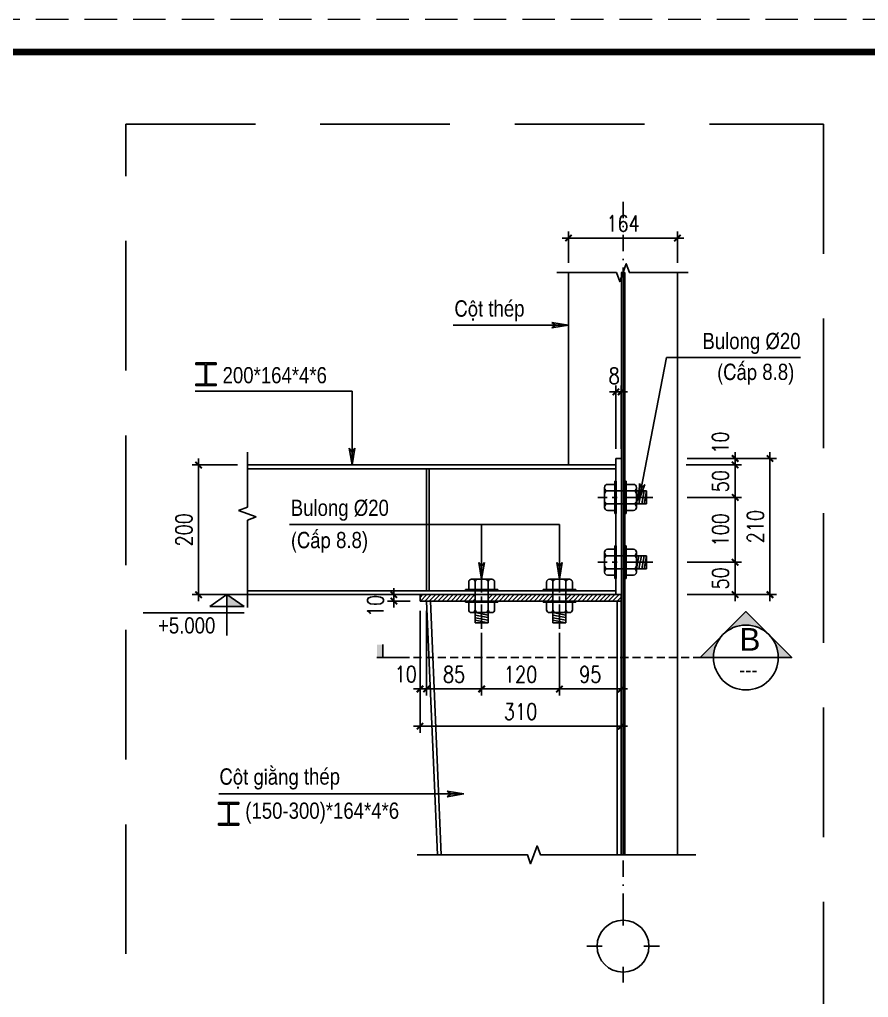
# Model space of a CAD drawing. Header units: inches. Extents: x 651127 to 1529722, y 768575 to 1021311.
# Drawn here: x 1035701 to 1048790, y 812890 to 827975 of the extents above; entities that cross this region are included whole.
import ezdxf
from ezdxf.enums import TextEntityAlignment as Align

# ---------------------------------------------------------------- set-up
doc = ezdxf.new("R2010")
doc.units = ezdxf.units.IN
doc.header["$LTSCALE"] = 1000
doc.header["$MEASUREMENT"] = 0
for name, pattern in [('CENTER2', [1.125, 0.75, -0.125, 0.125, -0.125]), ('DASHDOT', [25.4, 12.7, -6.35, 0, -6.35]), ('HIDDEN', [0.375, 0.25, -0.125]), ('HIDDEN2', [0.1875, 0.125, -0.0625])]:
    doc.linetypes.add(name, pattern=pattern)
doc.layers.get('DEFPOINTS').update_dxf_attribs({"color": 8, "lineweight": 9})
for name, color, linetype in [('DWGshare.com_1', 7, 'Continuous'), ('DWGshare.com_10', 7, 'Continuous'), ('DWGshare.com_11', 143, 'Continuous'), ('DWGshare.com_12', 51, 'Continuous'), ('DWGshare.com_2', 147, 'Continuous'), ('DWGshare.com_4', 8, 'CENTER2'), ('DWGshare.com_6', 40, 'Continuous'), ('DWGshare.com_9', 8, 'Continuous')]:
    doc.layers.add(name, color=color, linetype=linetype)
doc.layers.add('DWGshare.com_21', color=144, linetype='Continuous', lineweight=15)
doc.layers.add('DWGshare.com_22', color=7, linetype='Continuous', lineweight=18)
doc.styles.add('DWGshare.com_1', font='VHELVCN.TTF')
doc.styles.add('DWGshare.com_2', font='VHELVEB.TTF')
doc.styles.add('DWGshare.com_4', font='romans.shx', dxfattribs={"width": 0.8})
doc.styles.add('DWGshare.com_7', font='VHELVCN.TTF')
doc.dimstyles.new('DWGshare.com_4', dxfattribs={"dimscale": 100, "dimtxt": 2.5, "dimasz": 2, "dimexe": 1, "dimexo": 1.5, "dimgap": 1, "dimtad": 1, "dimdec": 0, "dimlfac": 0.5, "dimzin": 0, "dimdsep": 46, "dimtxsty": 'DWGshare.com_4', "dimblk": 'DWGshare.com_6', "dimcen": 1.5, "dimdle": 1, "dimclrd": 256, "dimclre": 256, "dimclrt": 7, "dimadec": 0, "dimazin": 0, "dimtfac": 1, "dimtdec": 0, "dimtix": 1, "dimtmove": 2, "dimatfit": 3, "dimldrblk": 'DWGshare.com_6', "dimfxl": 1, "dimtolj": 1, "dimtzin": 0, "dimarcsym": 0})
doc.dimstyles.new('DWGshare.com_6', dxfattribs={"dimscale": 100, "dimtxt": 2.5, "dimasz": 1, "dimexe": 1, "dimexo": 1.5, "dimgap": 1, "dimtad": 1, "dimdec": 0, "dimlfac": 0.1, "dimzin": 0, "dimdsep": 46, "dimtxsty": 'DWGshare.com_4', "dimblk": 'DWGshare.com_1', "dimcen": 1.5, "dimdle": 1, "dimclrd": 256, "dimclre": 256, "dimclrt": 7, "dimadec": 0, "dimazin": 0, "dimtfac": 1, "dimtdec": 0, "dimtix": 1, "dimtmove": 2, "dimatfit": 3, "dimfxl": 1, "dimtolj": 1, "dimtzin": 0, "dimarcsym": 0})

# ---------------------------------------------------------------- blocks, each defined once
blk = doc.blocks.new('DWGshare.com_1')
at = {"color": 0, "linetype": 'ByBlock', "const_width": 0.3}
blk.add_lwpolyline([(-0.5, -0.5), (0.5, 0.5)], dxfattribs=at)
blk = doc.blocks.new('*D70')
at = {"layer": 'DEFPOINTS', "color": 0, "transparency": 16777216}
for p in [(1041876.071669376, 819003.8208302828), (1041976.071669376, 819003.8208302828), (1041976.071669376, 817648.1650191743)]:
    blk.add_point(p, dxfattribs=at)
at = {"layer": 'DWGshare.com_2', "lineweight": -2, "transparency": 16777216}
for p, q in [((1041876.071669376, 818853.8208302828), (1041876.071669376, 817548.1650191743)), ((1041976.071669376, 818853.8208302828), (1041976.071669376, 817548.1650191743)), ((1041876.071669376, 817648.1650191743), (1041776.071669376, 817648.1650191743)), ((1041876.071669376, 817648.1650191743), (1041976.071669376, 817648.1650191743)), ((1041976.071669376, 817648.1650191743), (1042076.071669376, 817648.1650191743))]:
    blk.add_line(p, q, dxfattribs=at)
at = {"layer": 'DWGshare.com_2', "lineweight": -2, "transparency": 16777216, "xscale": 100, "yscale": 100, "zscale": 100}
blk.add_blockref('DWGshare.com_1', (1041876.071669376, 817648.1650191743), dxfattribs=at)
at = {"layer": 'DWGshare.com_2', "lineweight": -2, "transparency": 16777216, "xscale": 100, "yscale": 100, "zscale": 100, "rotation": 180}
blk.add_blockref('DWGshare.com_1', (1041976.071669376, 817648.1650191743), dxfattribs=at)
at = {"layer": 'DWGshare.com_2', "color": 7, "transparency": 16777216, "insert": (1041655.201333946, 817875.9598471125), "char_height": 250, "attachment_point": 5, "style": 'DWGshare.com_4'}
blk.add_mtext('\\A1;10', dxfattribs=at)
blk = doc.blocks.new('*D71')
at = {"layer": 'DEFPOINTS', "color": 0, "transparency": 16777216}
for p in [(1041976.071669376, 819003.8208302828), (1042826.071669377, 818665.6390121018), (1042826.071669377, 817648.1650191743)]:
    blk.add_point(p, dxfattribs=at)
at = {"layer": 'DWGshare.com_2', "lineweight": -2, "transparency": 16777216}
for p, q in [((1041976.071669376, 818853.8208302828), (1041976.071669376, 817548.1650191743)), ((1042826.071669377, 818515.6390121018), (1042826.071669377, 817548.1650191743)), ((1041876.071669376, 817648.1650191743), (1042926.071669377, 817648.1650191743))]:
    blk.add_line(p, q, dxfattribs=at)
at = {"layer": 'DWGshare.com_2', "lineweight": -2, "transparency": 16777216, "xscale": 100, "yscale": 100, "zscale": 100, "rotation": 180}
blk.add_blockref('DWGshare.com_1', (1041976.071669376, 817648.1650191743), dxfattribs=at)
at = {"layer": 'DWGshare.com_2', "lineweight": -2, "transparency": 16777216, "xscale": 100, "yscale": 100, "zscale": 100}
blk.add_blockref('DWGshare.com_1', (1042826.071669377, 817648.1650191743), dxfattribs=at)
at = {"layer": 'DWGshare.com_2', "color": 7, "transparency": 16777216, "insert": (1042401.071669377, 817873.1650191743), "char_height": 250, "attachment_point": 5, "style": 'DWGshare.com_4'}
blk.add_mtext('\\A1;85', dxfattribs=at)
blk = doc.blocks.new('*D49')
at = {"layer": 'DEFPOINTS', "color": 0, "transparency": 16777216}
for p in [(1042826.071669377, 818665.6390121018), (1044026.071669377, 818665.6390121018), (1044026.071669377, 817648.1650191743)]:
    blk.add_point(p, dxfattribs=at)
at = {"layer": 'DWGshare.com_2', "lineweight": -2, "transparency": 16777216}
for p, q in [((1042826.071669377, 818515.6390121018), (1042826.071669377, 817548.1650191743)), ((1044026.071669377, 818515.6390121018), (1044026.071669377, 817548.1650191743)), ((1042726.071669377, 817648.1650191743), (1044126.071669377, 817648.1650191743))]:
    blk.add_line(p, q, dxfattribs=at)
at = {"layer": 'DWGshare.com_2', "lineweight": -2, "transparency": 16777216, "xscale": 100, "yscale": 100, "zscale": 100, "rotation": 180}
blk.add_blockref('DWGshare.com_1', (1042826.071669377, 817648.1650191743), dxfattribs=at)
at = {"layer": 'DWGshare.com_2', "lineweight": -2, "transparency": 16777216, "xscale": 100, "yscale": 100, "zscale": 100}
blk.add_blockref('DWGshare.com_1', (1044026.071669377, 817648.1650191743), dxfattribs=at)
at = {"layer": 'DWGshare.com_2', "color": 7, "transparency": 16777216, "insert": (1043426.071669377, 817873.1650191743), "char_height": 250, "attachment_point": 5, "style": 'DWGshare.com_4'}
blk.add_mtext('\\A1;120', dxfattribs=at)
blk = doc.blocks.new('*D72')
at = {"layer": 'DEFPOINTS', "color": 0, "transparency": 16777216}
for p in [(1044976.071669376, 819003.8208302828), (1044026.071669377, 818665.6390121018), (1044976.071669376, 817648.1650191743)]:
    blk.add_point(p, dxfattribs=at)
at = {"layer": 'DWGshare.com_2', "lineweight": -2, "transparency": 16777216}
for p, q in [((1044976.071669376, 818853.8208302828), (1044976.071669376, 817548.1650191743)), ((1044026.071669377, 818515.6390121018), (1044026.071669377, 817548.1650191743)), ((1043926.071669377, 817648.1650191743), (1045076.071669376, 817648.1650191743))]:
    blk.add_line(p, q, dxfattribs=at)
at = {"layer": 'DWGshare.com_2', "lineweight": -2, "transparency": 16777216, "xscale": 100, "yscale": 100, "zscale": 100, "rotation": 180}
blk.add_blockref('DWGshare.com_1', (1044026.071669377, 817648.1650191743), dxfattribs=at)
at = {"layer": 'DWGshare.com_2', "lineweight": -2, "transparency": 16777216, "xscale": 100, "yscale": 100, "zscale": 100}
blk.add_blockref('DWGshare.com_1', (1044976.071669376, 817648.1650191743), dxfattribs=at)
at = {"layer": 'DWGshare.com_2', "color": 7, "transparency": 16777216, "insert": (1044501.071669377, 817873.1650191743), "char_height": 250, "attachment_point": 5, "style": 'DWGshare.com_4'}
blk.add_mtext('\\A1;95', dxfattribs=at)
blk = doc.blocks.new('*D50')
at = {"layer": 'DEFPOINTS', "color": 0, "transparency": 16777216}
for p in [(1041876.071669376, 819003.8208302828), (1044976.071669376, 819001.8323258247), (1044976.071669376, 817073.9110928238)]:
    blk.add_point(p, dxfattribs=at)
at = {"layer": 'DWGshare.com_2', "lineweight": -2, "transparency": 16777216}
for p, q in [((1041876.071669376, 818853.8208302828), (1041876.071669376, 816973.9110928238)), ((1044976.071669376, 818851.8323258247), (1044976.071669376, 816973.9110928238)), ((1041776.071669376, 817073.9110928238), (1045076.071669376, 817073.9110928238))]:
    blk.add_line(p, q, dxfattribs=at)
at = {"layer": 'DWGshare.com_2', "lineweight": -2, "transparency": 16777216, "xscale": 100, "yscale": 100, "zscale": 100, "rotation": 180}
blk.add_blockref('DWGshare.com_1', (1041876.071669376, 817073.9110928238), dxfattribs=at)
at = {"layer": 'DWGshare.com_2', "lineweight": -2, "transparency": 16777216, "xscale": 100, "yscale": 100, "zscale": 100}
blk.add_blockref('DWGshare.com_1', (1044976.071669376, 817073.9110928238), dxfattribs=at)
at = {"layer": 'DWGshare.com_2', "color": 7, "transparency": 16777216, "insert": (1043426.071669376, 817298.9110928238), "char_height": 250, "attachment_point": 5, "style": 'DWGshare.com_4'}
blk.add_mtext('\\A1;310', dxfattribs=at)
blk = doc.blocks.new('*D51')
at = {"layer": 'DEFPOINTS', "color": 0, "transparency": 16777216}
for p in [(1045831.814768576, 821103.8208302828), (1045846.071669376, 821203.8208302828), (1046734.960002816, 821103.8208302828)]:
    blk.add_point(p, dxfattribs=at)
at = {"layer": 'DWGshare.com_2', "lineweight": -2, "transparency": 16777216}
for p, q in [((1046734.960002816, 821203.8208302828), (1046734.960002816, 821303.8208302828)), ((1045981.814768576, 821103.8208302828), (1046834.960002816, 821103.8208302828)), ((1045996.071669376, 821203.8208302828), (1046834.960002816, 821203.8208302828)), ((1046734.960002816, 821203.8208302828), (1046734.960002816, 821103.8208302828)), ((1046734.960002816, 821103.8208302828), (1046734.960002816, 821003.8208302828))]:
    blk.add_line(p, q, dxfattribs=at)
at = {"layer": 'DWGshare.com_2', "lineweight": -2, "transparency": 16777216, "xscale": 100, "yscale": 100, "zscale": 100}
for p, rotation in [((1046734.960002816, 821203.8208302828), 270), ((1046734.960002816, 821103.8208302828), 90)]:
    blk.add_blockref('DWGshare.com_1', p, dxfattribs=dict(at, rotation=rotation))
at = {"layer": 'DWGshare.com_2', "color": 7, "transparency": 16777216, "insert": (1046507.293336149, 821448.4707406692), "char_height": 250, "attachment_point": 5, "rotation": 90, "style": 'DWGshare.com_4'}
blk.add_mtext('\\A1;10', dxfattribs=at)
blk = doc.blocks.new('*D52')
at = {"layer": 'DEFPOINTS', "color": 0, "transparency": 16777216}
for p in [(1045831.814768576, 821103.8208302828), (1045846.071669376, 820603.8208302826), (1046734.960002816, 820603.8208302826)]:
    blk.add_point(p, dxfattribs=at)
at = {"layer": 'DWGshare.com_2', "lineweight": -2, "transparency": 16777216}
for p, q in [((1045981.814768576, 821103.8208302828), (1046834.960002816, 821103.8208302828)), ((1046734.960002816, 821103.8208302828), (1046734.960002816, 821203.8208302828)), ((1046734.960002816, 821103.8208302828), (1046734.960002816, 820603.8208302826)), ((1045996.071669376, 820603.8208302826), (1046834.960002816, 820603.8208302826)), ((1046734.960002816, 820603.8208302826), (1046734.960002816, 820503.8208302826))]:
    blk.add_line(p, q, dxfattribs=at)
at = {"layer": 'DWGshare.com_2', "lineweight": -2, "transparency": 16777216, "xscale": 100, "yscale": 100, "zscale": 100}
for p, rotation in [((1046734.960002816, 821103.8208302828), 270), ((1046734.960002816, 820603.8208302826), 90)]:
    blk.add_blockref('DWGshare.com_1', p, dxfattribs=dict(at, rotation=rotation))
at = {"layer": 'DWGshare.com_2', "color": 7, "transparency": 16777216, "insert": (1046509.960002816, 820853.8208302829), "char_height": 250, "attachment_point": 5, "rotation": 90, "style": 'DWGshare.com_4'}
blk.add_mtext('\\A1;50', dxfattribs=at)
blk = doc.blocks.new('*D53')
at = {"layer": 'DEFPOINTS', "color": 0, "transparency": 16777216}
for p in [(1045846.071669376, 820603.8208302826), (1045846.071669376, 819603.8208302828), (1046734.960002816, 819603.8208302828)]:
    blk.add_point(p, dxfattribs=at)
at = {"layer": 'DWGshare.com_2', "lineweight": -2, "transparency": 16777216}
for p, q in [((1046734.960002816, 820703.8208302826), (1046734.960002816, 819503.8208302828)), ((1045996.071669376, 820603.8208302826), (1046834.960002816, 820603.8208302826)), ((1045996.071669376, 819603.8208302828), (1046834.960002816, 819603.8208302828))]:
    blk.add_line(p, q, dxfattribs=at)
at = {"layer": 'DWGshare.com_2', "lineweight": -2, "transparency": 16777216, "xscale": 100, "yscale": 100, "zscale": 100}
for p, rotation in [((1046734.960002816, 820603.8208302826), 90), ((1046734.960002816, 819603.8208302828), 270)]:
    blk.add_blockref('DWGshare.com_1', p, dxfattribs=dict(at, rotation=rotation))
at = {"layer": 'DWGshare.com_2', "color": 7, "transparency": 16777216, "insert": (1046509.960002816, 820103.8208302829), "char_height": 250, "attachment_point": 5, "rotation": 90, "style": 'DWGshare.com_4'}
blk.add_mtext('\\A1;100', dxfattribs=at)
blk = doc.blocks.new('*D54')
at = {"layer": 'DEFPOINTS', "color": 0, "transparency": 16777216}
for p in [(1045846.071669376, 819603.8208302828), (1045846.071669376, 819103.8208302828), (1046734.960002816, 819103.8208302828)]:
    blk.add_point(p, dxfattribs=at)
at = {"layer": 'DWGshare.com_2', "lineweight": -2, "transparency": 16777216}
for p, q in [((1045996.071669376, 819603.8208302828), (1046834.960002816, 819603.8208302828)), ((1046734.960002816, 819603.8208302828), (1046734.960002816, 819703.8208302828)), ((1046734.960002816, 819603.8208302828), (1046734.960002816, 819103.8208302828)), ((1045996.071669376, 819103.8208302828), (1046834.960002816, 819103.8208302828)), ((1046734.960002816, 819103.8208302828), (1046734.960002816, 819003.8208302828))]:
    blk.add_line(p, q, dxfattribs=at)
at = {"layer": 'DWGshare.com_2', "lineweight": -2, "transparency": 16777216, "xscale": 100, "yscale": 100, "zscale": 100}
for p, rotation in [((1046734.960002816, 819603.8208302828), 270), ((1046734.960002816, 819103.8208302828), 90)]:
    blk.add_blockref('DWGshare.com_1', p, dxfattribs=dict(at, rotation=rotation))
at = {"layer": 'DWGshare.com_2', "color": 7, "transparency": 16777216, "insert": (1046509.960002816, 819353.8208302829), "char_height": 250, "attachment_point": 5, "rotation": 90, "style": 'DWGshare.com_4'}
blk.add_mtext('\\A1;50', dxfattribs=at)
blk = doc.blocks.new('*D55')
at = {"layer": 'DEFPOINTS', "color": 0, "transparency": 16777216}
for p in [(1045846.071669376, 821203.8208302828), (1045846.071669376, 819103.8208302828), (1047272.226119697, 819103.8208302828)]:
    blk.add_point(p, dxfattribs=at)
at = {"layer": 'DWGshare.com_2', "lineweight": -2, "transparency": 16777216}
for p, q in [((1047272.226119697, 821303.8208302828), (1047272.226119697, 819003.8208302828)), ((1045996.071669376, 821203.8208302828), (1047372.226119697, 821203.8208302828)), ((1045996.071669376, 819103.8208302828), (1047372.226119697, 819103.8208302828))]:
    blk.add_line(p, q, dxfattribs=at)
at = {"layer": 'DWGshare.com_2', "lineweight": -2, "transparency": 16777216, "xscale": 100, "yscale": 100, "zscale": 100}
for p, rotation in [((1047272.226119697, 821203.8208302828), 90), ((1047272.226119697, 819103.8208302828), 270)]:
    blk.add_blockref('DWGshare.com_1', p, dxfattribs=dict(at, rotation=rotation))
at = {"layer": 'DWGshare.com_2', "color": 7, "transparency": 16777216, "insert": (1047047.226119697, 820153.8208302829), "char_height": 250, "attachment_point": 5, "rotation": 90, "style": 'DWGshare.com_4'}
blk.add_mtext('\\A1;210', dxfattribs=at)
blk = doc.blocks.new('*D73')
at = {"layer": 'DEFPOINTS', "color": 0, "transparency": 16777216}
for p in [(1039213.336795932, 821103.8208302828), (1038461.233360011, 819103.8208302825), (1039213.336795933, 819103.8208302825)]:
    blk.add_point(p, dxfattribs=at)
at = {"layer": 'DWGshare.com_2', "lineweight": -2, "transparency": 16777216}
for p, q in [((1039063.336795932, 821103.8208302828), (1038361.233360011, 821103.8208302828)), ((1038461.233360011, 821203.8208302828), (1038461.233360011, 819003.8208302825)), ((1039063.336795933, 819103.8208302825), (1038361.233360011, 819103.8208302825))]:
    blk.add_line(p, q, dxfattribs=at)
at = {"layer": 'DWGshare.com_2', "lineweight": -2, "transparency": 16777216, "xscale": 100, "yscale": 100, "zscale": 100}
for p, rotation in [((1038461.233360011, 821103.8208302828), 90), ((1038461.233360011, 819103.8208302825), 270)]:
    blk.add_blockref('DWGshare.com_1', p, dxfattribs=dict(at, rotation=rotation))
at = {"layer": 'DWGshare.com_2', "color": 7, "transparency": 16777216, "insert": (1038236.233360011, 820103.8208302828), "char_height": 250, "attachment_point": 5, "rotation": 90, "style": 'DWGshare.com_4'}
blk.add_mtext('\\A1;200', dxfattribs=at)
blk = doc.blocks.new('*D83')
at = {"layer": 'DEFPOINTS', "color": 0, "transparency": 16777216}
for p in [(1044976.071669376, 822231.2630700637), (1044896.071669376, 821203.8208302828), (1044976.071669376, 821203.8208302828)]:
    blk.add_point(p, dxfattribs=at)
at = {"layer": 'DWGshare.com_2', "lineweight": -2, "transparency": 16777216}
for p, q in [((1044896.071669376, 821353.8208302828), (1044896.071669376, 822331.2630700637)), ((1044976.071669376, 821353.8208302828), (1044976.071669376, 822331.2630700637)), ((1044896.071669376, 822231.2630700637), (1044796.071669376, 822231.2630700637)), ((1044896.071669376, 822231.2630700637), (1044976.071669376, 822231.2630700637)), ((1044976.071669376, 822231.2630700637), (1045076.071669376, 822231.2630700637))]:
    blk.add_line(p, q, dxfattribs=at)
at = {"layer": 'DWGshare.com_2', "lineweight": -2, "transparency": 16777216, "xscale": 100, "yscale": 100, "zscale": 100}
blk.add_blockref('DWGshare.com_1', (1044896.071669376, 822231.2630700637), dxfattribs=at)
at = {"layer": 'DWGshare.com_2', "lineweight": -2, "transparency": 16777216, "xscale": 100, "yscale": 100, "zscale": 100, "rotation": 180}
blk.add_blockref('DWGshare.com_1', (1044976.071669376, 822231.2630700637), dxfattribs=at)
at = {"layer": 'DWGshare.com_2', "color": 7, "transparency": 16777216, "insert": (1044869.40500271, 822479.2750041434), "char_height": 250, "attachment_point": 5, "style": 'DWGshare.com_4'}
blk.add_mtext('\\A1;8', dxfattribs=at)
blk = doc.blocks.new('*D84')
at = {"layer": 'DEFPOINTS', "color": 0, "transparency": 16777216}
for p in [(1041472.43586594, 819103.8208302828), (1041876.071669376, 819103.8208302828), (1041876.071669376, 819003.8208302828)]:
    blk.add_point(p, dxfattribs=at)
at = {"layer": 'DWGshare.com_2', "lineweight": -2, "transparency": 16777216}
for p, q in [((1041472.43586594, 819103.8208302828), (1041472.43586594, 819203.8208302828)), ((1041726.071669376, 819103.8208302828), (1041372.43586594, 819103.8208302828)), ((1041726.071669376, 819003.8208302828), (1041372.43586594, 819003.8208302828)), ((1041472.43586594, 819003.8208302828), (1041472.43586594, 819103.8208302828)), ((1041472.43586594, 819003.8208302828), (1041472.43586594, 818903.8208302828))]:
    blk.add_line(p, q, dxfattribs=at)
at = {"layer": 'DWGshare.com_2', "lineweight": -2, "transparency": 16777216, "xscale": 100, "yscale": 100, "zscale": 100}
for p, rotation in [((1041472.43586594, 819103.8208302828), 270), ((1041472.43586594, 819003.8208302828), 90)]:
    blk.add_blockref('DWGshare.com_1', p, dxfattribs=dict(at, rotation=rotation))
at = {"layer": 'DWGshare.com_2', "color": 7, "transparency": 16777216, "insert": (1041188.713850941, 818928.9183749106), "char_height": 250, "attachment_point": 5, "rotation": 90, "style": 'DWGshare.com_4'}
blk.add_mtext('\\A1;10', dxfattribs=at)
blk = doc.blocks.new('*D86')
at = {"layer": 'DEFPOINTS', "color": 0, "transparency": 16777216}
for p in [(1045846.071669376, 824604.3606678934), (1044166.071669376, 824070.7157382644), (1045846.071669376, 824070.7157382644)]:
    blk.add_point(p, dxfattribs=at)
at = {"layer": 'DWGshare.com_2', "lineweight": -2, "transparency": 16777216}
for p, q in [((1044166.071669376, 824220.7157382644), (1044166.071669376, 824704.3606678934)), ((1045846.071669376, 824220.7157382644), (1045846.071669376, 824704.3606678934)), ((1044066.071669376, 824604.3606678934), (1045946.071669376, 824604.3606678934))]:
    blk.add_line(p, q, dxfattribs=at)
at = {"layer": 'DWGshare.com_2', "lineweight": -2, "transparency": 16777216, "xscale": 100, "yscale": 100, "zscale": 100, "rotation": 180}
blk.add_blockref('DWGshare.com_1', (1044166.071669376, 824604.3606678934), dxfattribs=at)
at = {"layer": 'DWGshare.com_2', "lineweight": -2, "transparency": 16777216, "xscale": 100, "yscale": 100, "zscale": 100}
blk.add_blockref('DWGshare.com_1', (1045846.071669376, 824604.3606678934), dxfattribs=at)
at = {"layer": 'DWGshare.com_2', "color": 7, "transparency": 16777216, "insert": (1045006.071669376, 824829.3606678934), "char_height": 250, "attachment_point": 5, "style": 'DWGshare.com_4'}
blk.add_mtext('\\A1;164', dxfattribs=at)
blk = doc.blocks.new('DWGshare.com_6')
at = {"linetype": 'CENTER2'}
blk.add_hatch(color=256, dxfattribs=at).paths.add_polyline_path([(-1.295604940637289, 0.2159341567722531), (-1, -3.772e-13), (-1.295604940636535, -0.2159341567733842), (0, 0)])
blk.add_line((0, 0), (-1, 1e-16), dxfattribs=at)
blk.add_lwpolyline([(-1.295604940637289, 0.215934156772253), (0, 0), (-1.295604940636535, -0.2159341567733842), (-1, -3.771e-13), (-1.295604940637289, 0.215934156772253)], dxfattribs=at)
blk = doc.blocks.new('DWGshare.com_9')
for p, q in [((133227.3766049817, 591936.0434091832), (133227.3766049815, 592183.3161364561)), ((133263.7402413455, 592219.6797728194), (133355.3766049824, 592219.6797728189)), ((133369.9220595278, 592260.2299964735), (133355.3766049829, 592260.2299964735)), ((133355.3766049829, 592260.2299964735), (133355.3766049822, 591859.1295491653)), ((133369.9220595295, 591859.1295491657), (133369.9220595278, 592260.2299964735)), ((133479.9220595287, 592260.2299964756), (133494.467514075, 592260.2299964742)), ((133479.9220595287, 591859.1295491678), (133479.9220595287, 592260.2299964756)), ((133494.467514075, 592260.2299964742), (133494.467514075, 591859.1295491674)), ((133494.4675140745, 592219.6797728206), (133586.1038777117, 592219.6797728201)), ((133622.4675140752, 592183.3161364587), (133622.4675140752, 591936.0434091862)), ((133355.3766049829, 592139.6797728194), (133263.7402413453, 592139.6797728194)), ((133479.9220595284, 592139.679772821), (133369.9220595271, 592139.6797728199)), ((133586.1038777119, 592139.679772821), (133494.467514075, 592139.6797728215)), ((133747.1017443416, 592139.679772821), (133622.4675140752, 592139.679772821)), ((133622.4675140741, 591979.6797728206), (133652.7846292084, 592139.679772821)), ((133652.7846292089, 591979.6797728215), (133683.1017443411, 592139.679772821)), ((133686.4675140743, 591979.6797728206), (133716.7846292079, 592139.679772821)), ((133716.7846292086, 591979.6797728215), (133747.1017443416, 592139.6797728215)), ((133747.1017443416, 592139.679772821), (133747.1017443413, 591979.6797728201)), ((133355.3766049822, 591979.6797728194), (133263.7402413457, 591979.6797728194)), ((133479.922059528, 591979.679772821), (133369.9220595281, 591979.6797728194)), ((133586.1038777108, 591979.6797728215), (133494.467514075, 591979.6797728215)), ((133747.1017443413, 591979.6797728201), (133622.4675140741, 591979.6797728206)), ((133355.3766049829, 591899.6797728194), (133263.7402413469, 591899.6797728203)), ((133369.9220595295, 591859.1295491657), (133355.3766049822, 591859.1295491653)), ((133479.9220595287, 591859.1295491678), (133494.467514075, 591859.1295491674)), ((133494.4675140757, 591899.6797728224), (133586.1038777108, 591899.679772821))]:
    blk.add_line(p, q)
at = {"color": 8, "linetype": 'CENTER2', "ltscale": 0.5}
blk.add_line((133822.6470039754, 592059.6797728196), (133144.383278908, 592059.6797728185), dxfattribs=at)
for centre, radius, start, end in [((133263.7402413457, 592183.3161364556), 36.36363636375136, 90.00000000266803, 180), ((133263.7402413453, 592176.0434091822), 36.3636363637033, 180, 270.0000000026681), ((133586.103877714, 592183.3161364568), 36.3636363637033, 0, 90.00000000266803), ((133586.1038777119, 592176.0434091848), 36.3636363637033, 270.0000000026681, 0), ((133263.7402413467, 592103.3161364542), 36.3636363637033, 90.00000000266803, 180), ((133586.1038777119, 592103.3161364563), 36.3636363637033, 0, 90.00000000266803), ((133263.7402413476, 592016.0434091841), 36.36363636383772, 180, 270.0000000026681), ((133263.7402413476, 591943.3161364552), 36.3636363637033, 90.00000000266803, 180), ((133263.7402413467, 591936.0434091841), 36.36363636383772, 180, 270.0000000026681), ((133586.1038777115, 592016.0434091848), 36.3636363637033, 270.0000000026681, 0), ((133586.1038777117, 591943.3161364563), 36.36363636331002, 0, 90.00000000266803), ((133586.1038777119, 591936.0434091862), 36.3636363637033, 270.0000000026681, 0)]:
    blk.add_arc(centre, radius, start, end)
blk = doc.blocks.new('DWGshare.com_11')
at = {"color": 8, "linetype": 'CENTER2', "ltscale": 0.5}
blk.add_line((186794.122877599, 605716.2587161798), (186794.1228775966, 606586.588372514), dxfattribs=at)
for p, q in [((186594.1228775977, 606322.8467149204), (186594.1228775989, 606437.3921694654)), ((186639.5774230524, 606482.8467149219), (186948.6683321436, 606482.8467149221)), ((186694.1228775977, 606322.8467149213), (186694.1228775977, 606437.3921694668)), ((186894.1228775977, 606322.8467149204), (186894.1228775977, 606437.3921694674)), ((186994.1228775977, 606437.3921694672), (186994.1228775972, 606322.846714921)), ((186543.4350980306, 606304.6648967372), (186543.4350980301, 606322.8467149213)), ((187044.8106571654, 606322.8467149204), (186543.4350980301, 606322.8467149213)), ((186543.4350980306, 606304.6648967372), (187044.8106571654, 606304.6648967392)), ((186694.1228776008, 606144.664896739), (186694.1228775977, 606304.664896739)), ((186894.1228776008, 606144.6648967384), (186894.1228775983, 606304.6648967401)), ((187044.8106571654, 606304.6648967392), (187044.8106571654, 606322.8467149204)), ((186543.4350980343, 606144.664896738), (186543.4350980336, 606126.4830785552)), ((186543.4350980343, 606144.664896738), (187044.810657169, 606144.664896738)), ((187044.8106571674, 606126.4830785552), (186543.4350980336, 606126.4830785552)), ((186594.1228776025, 606126.4830785543), (186594.1228776008, 606011.9376240105)), ((186694.1228776013, 606011.9376240105), (186694.1228776013, 606126.4830785552)), ((186894.1228776008, 606011.937624009), (186894.1228776013, 606126.4830785552)), ((186994.1228776001, 606126.4830785557), (186994.1228775997, 606011.9376240093)), ((187044.810657169, 606144.664896738), (187044.8106571674, 606126.4830785552)), ((186948.6683321479, 605966.4830785549), (186639.5774230573, 605966.4830785549)), ((186694.1228775997, 605810.6902907223), (186694.1228776001, 605966.4830785564)), ((186694.1228776001, 605966.4830785564), (186894.1228776008, 605928.5866846384)), ((186894.1228776008, 605810.690290722), (186894.1228776008, 605966.4830785549)), ((186694.1228776013, 605928.5866846378), (186894.1228776008, 605890.6902907225)), ((186694.1228776001, 605886.483078556), (186894.1228776008, 605848.586684639)), ((186694.1228776013, 605848.5866846382), (186894.1228776013, 605810.690290722)), ((186894.1228776008, 605810.690290722), (186694.1228775997, 605810.6902907223))]:
    blk.add_line(p, q)
for centre, radius, start, end in [((186639.5774230536, 606437.3921694657), 45.45454545479715, 90, 180), ((186648.6683321424, 606437.3921694645), 45.45454545462913, 0, 90), ((186739.5774230536, 606437.3921694645), 45.45454545479715, 90, 180), ((186848.6683321413, 606437.3921694657), 45.45454545462913, 0, 90), ((186939.5774230513, 606437.3921694674), 45.45454545462913, 90, 180), ((186948.668332143, 606437.3921694668), 45.4545454546892, 0, 90), ((186639.5774230573, 606011.937624009), 45.45454545462913, 180, 270), ((186648.6683321449, 606011.9376240093), 45.45454545413753, 270, 0), ((186739.5774230554, 606011.9376240096), 45.45454545462913, 180, 270), ((186848.6683321449, 606011.937624009), 45.45454545462913, 270, 0), ((186939.5774230554, 606011.937624009), 45.45454545462913, 180, 270), ((186948.6683321456, 606011.9376240063), 45.45454545462913, 270, 0)]:
    blk.add_arc(centre, radius, start, end)
blk = doc.blocks.new('DWGshare.com_2')
for p, q in [((0, 320), (0, 560)), ((-320, 0), (-560, 0)), ((320, 0), (560, 0)), ((0, -320), (0, -560))]:
    blk.add_line(p, q)
blk.add_circle((0, 0), 400)
at = {"linetype": 'Continuous', "style": 'DWGshare.com_2'}
blk.add_attdef('2', text='', height=350, dxfattribs=at).set_placement((0, 0), align=Align.MIDDLE_CENTER)
blk = doc.blocks.new('*U19')
blk.add_hatch(color=256).paths.add_polyline_path([(-371.2314780008746, -180.808391846309), (-635.6157390004373, 0), (-635.6157390004373, -180.808391846309)])
for p, q in [((-900, 0), (0, 0)), ((-635.6157390004373, 0), (-900, -180.808391846309)), ((-635.6157390004373, 0), (-635.6157390004373, -630.808391846309)), ((-635.6157390004373, 0), (-371.2314780008746, -180.808391846309)), ((-1928.700885055529, -280.808391846309), (-371.2314780008746, -280.808391846309)), ((-900, -180.808391846309), (-635.6157390004373, -180.808391846309)), ((-371.2314780008746, -180.808391846309), (-635.6157390004373, -180.808391846309))]:
    blk.add_line(p, q)
at = {"linetype": 'CENTER2', "style": 'DWGshare.com_1'}
blk.add_attdef('%%P0.000', (770.9413267322041, 355.4750585129756), '', height=250, dxfattribs=at)
blk.add_attdef('CD', text='', height=250, dxfattribs=at).set_placement((-1698.941326732204, -674.8083918463096), align=Align.BOTTOM_LEFT)
blk = doc.blocks.new('*U16')
h = blk.add_hatch(color=256)
edge = h.paths.add_edge_path()
edge.add_line((183355.723555024, 206715.0343081347), (183562.8303362106, 206715.0343081346))
edge.add_line((183562.8303362106, 206715.0343081346), (182855.723555024, 207422.1410893212))
edge.add_line((182855.723555024, 207422.1410893212), (182148.6167738375, 206715.0343081347))
edge.add_line((182148.6167738375, 206715.0343081347), (182355.723555024, 206715.0343081346))
edge.add_arc((182855.723555024, 206715.0343081347), 500, 3.410605131648481e-12, 180.0000000000067, ccw=False)
blk.add_hatch(color=256).paths.add_polyline_path([(188544.4931950593, 206915.0343081349), (188455.0245040778, 206915.0343081348), (188455.0245040778, 206715.0343081348), (188544.4931950593, 206715.0343081349)])
for p, q in [((188455.0245040778, 206915.0343081348), (188455.0245040778, 206715.0343081348)), ((182355.723555024, 206715.0343081346), (183355.723555024, 206715.0343081346)), ((188544.4931950593, 206715.0343081349), (188144.4931950593, 206715.0343081348))]:
    blk.add_line(p, q)
at = {"color": 143, "linetype": 'HIDDEN2'}
blk.add_line((183355.723555024, 206715.0343081347), (188144.4931950593, 206715.0343081348), dxfattribs=at)
blk.add_lwpolyline([(183355.723555024, 206715.0343081347), (183562.8303362106, 206715.0343081346), (182855.723555024, 207422.1410893212), (182148.6167738375, 206715.0343081347), (182355.723555024, 206715.0343081346, -0.9999999999999994)], format="xyb", close=True)
blk.add_circle((182855.723555024, 206715.0343081346), 500)
at = {"style": 'DWGshare.com_2', "flags": 8}
blk.add_attdef('A', text='', height=350, dxfattribs=at).set_placement((182855.723555024, 206715.0343081346), align=Align.BOTTOM_CENTER)
at = {"style": 'DWGshare.com_1', "flags": 8}
blk.add_attdef('S-111', text='', height=250, dxfattribs=at).set_placement((182855.723555024, 206652.5343081346), align=Align.TOP_CENTER)

msp = doc.modelspace()

# ---------------------------------------------------------------- hatches: boundary and pattern name
at = {"layer": 'DWGshare.com_21'}
msp.add_hatch(color=256, dxfattribs=at).paths.add_polyline_path([(1045036.071669377, 824070.7157382644), (1044976.071669376, 824070.7157382644), (1044976.071669376, 815090.5691188795), (1045036.071669377, 815090.5691188795)])
at = {"layer": 'DWGshare.com_6'}
for points in [[(1038565.416669181, 822652.6744368081), (1038420.416669181, 822652.6744368081), (1038420.416669181, 822677.6744368081), (1038730.416669181, 822677.6744368081), (1038730.416669181, 822652.6744368081), (1038585.416669181, 822652.6744368081), (1038585.416669181, 822352.6744368081), (1038730.416669181, 822352.6744368081), (1038730.416669181, 822327.6744368081), (1038420.416669181, 822327.6744368081), (1038420.416669181, 822352.6744368081), (1038565.416669181, 822352.6744368081)], [(1038915.453061745, 815874.0228295953), (1038770.453061745, 815874.0228295953), (1038770.453061745, 815899.0228295953), (1039080.453061745, 815899.0228295953), (1039080.453061745, 815874.0228295953), (1038935.453061745, 815874.0228295953), (1038935.453061745, 815574.0228295953), (1039080.453061745, 815574.0228295953), (1039080.453061745, 815549.0228295953), (1038770.453061745, 815549.0228295953), (1038770.453061745, 815574.0228295953), (1038915.453061745, 815574.0228295953)]]:
    msp.add_hatch(color=256, dxfattribs=at).paths.add_polyline_path(points)
at = {"layer": 'DWGshare.com_9'}
h = msp.add_hatch(dxfattribs=at)
h.set_pattern_fill('ANSI31', color=256, scale=15, style=0)
h.set_pattern_definition([(45, (502517.2687264779, 725575.5405903378), (-33.67596045400932, 33.67596045400933), [])])
h.paths.add_polyline_path([(1044976.071669376, 819103.8208302824), (1044126.071669377, 819103.8208302824), (1044126.071669376, 819003.8208302828), (1044276.759448943, 819003.8208302828), (1044976.071669376, 819003.8208302828)])
h.paths.add_polyline_path([(1043926.071669378, 819103.8208302825), (1042926.071669377, 819103.8208302825), (1042926.071669376, 819003.8208302828), (1043076.759448943, 819003.8208302828), (1043926.071669378, 819003.8208302828)])
h.paths.add_polyline_path([(1042726.071669378, 819103.8208302825), (1041876.071669376, 819103.8208302824), (1041876.071669376, 819003.8208302828), (1042726.071669378, 819003.8208302826)])

# ---------------------------------------------------------------- linework, layer by layer
at = {"layer": 'DEFPOINTS', "linetype": 'HIDDEN', "ltscale": 2}
msp.add_lwpolyline([(1000353.702306929, 768574.8424645917), (1084453.702306929, 768574.8424645917), (1084453.702306929, 827974.8424645917), (1000353.702306929, 827974.8424645917)], close=True, dxfattribs=at)
at = {"layer": 'DWGshare.com_1', "const_width": 100}
msp.add_lwpolyline([(1002353.702306929, 769074.8424645917), (1083953.702306929, 769074.8424645917), (1083953.702306929, 827474.8424645917), (1002353.702306929, 827474.8424645917)], close=True, dxfattribs=at)
at = {"layer": 'DWGshare.com_11', "linetype": 'HIDDEN', "ltscale": 8}
msp.add_lwpolyline([(1037337.177590053, 826362.5626781433), (1048099.364530356, 826362.5626781433), (1048099.364530355, 798560.222430806), (1037337.177590052, 798560.222430806)], close=True, dxfattribs=at)
at = {"layer": 'DWGshare.com_12'}
for p, q in [((1044166.071669376, 821103.8208302828), (1044166.071669376, 824070.7157382644)), ((1045846.071669376, 815090.5691188795), (1045846.071669376, 824070.7157382644)), ((1039213.336795933, 821103.8208302828), (1044896.071669376, 821103.8208302828)), ((1044896.071669376, 821203.8208302828), (1044896.071669376, 819103.8208302828)), ((1044896.071669376, 821203.8208302828), (1044976.071669376, 821203.8208302828)), ((1039213.336795933, 821043.8208302825), (1044896.071669376, 821043.8208302825)), ((1041976.071669376, 819163.8208302825), (1041976.071669376, 821043.8208302828)), ((1042016.071669376, 819163.8208302825), (1042016.071669376, 821043.8208302828)), ((1039213.336795933, 819163.8208302828), (1044896.071669376, 819163.8208302828)), ((1039213.336795933, 819103.8208302825), (1044976.071669376, 819103.8208302825)), ((1041876.071669376, 819003.8208302828), (1041876.071669376, 819103.8208302828)), ((1044976.071669376, 819003.8208302828), (1041876.071669376, 819003.8208302828)), ((1042144.263003677, 815090.5691188795), (1041976.071669376, 819003.8208302828)), ((1042204.290363093, 815090.5691188795), (1042036.096266469, 819003.8208302828)), ((1044916.071669376, 815090.5691188795), (1044916.071669376, 819003.8208302828))]:
    msp.add_line(p, q, dxfattribs=at)
at = {"layer": 'DWGshare.com_2', "linetype": 'Continuous'}
for p, q in [((1039213.336795933, 820453.8208302833), (1039075.962924961, 820403.8208302833)), ((1039075.962924961, 820403.8208302833), (1039350.710666905, 820303.8208302843)), ((1039350.710666905, 820303.8208302843), (1039213.336795933, 820253.8208302833))]:
    msp.add_line(p, q, dxfattribs=at)
at = {"layer": 'DWGshare.com_2'}
for points in [[(1043984.578858808, 824070.7157382644), (1044905.280294611, 824070.7157382644), (1044955.280294609, 823933.3418672988), (1045055.280294609, 824208.0896092439), (1045105.280294612, 824070.7157382644), (1046009.738652894, 824070.7157382644)], [(1041832.607607393, 815090.5691188795), (1043531.007776071, 815090.5691188795), (1043581.007776069, 814953.195247914), (1043681.007776069, 815227.942989859), (1043731.007776072, 815090.5691188795), (1046129.558398042, 815090.5691188795)]]:
    msp.add_lwpolyline(points, dxfattribs=at)
at = {"layer": 'DWGshare.com_2', "linetype": 'Continuous'}
for points in [[(1039213.336795933, 821303.8208302828), (1039213.336795933, 820453.8208302831)], [(1039213.336795933, 820253.8208302831), (1039213.336795933, 818903.8208302825)]]:
    msp.add_lwpolyline(points, dxfattribs=at)
at = {"layer": 'DWGshare.com_21'}
msp.add_lwpolyline([(1045036.071669377, 824070.7157382644), (1044976.071669376, 824070.7157382644), (1044976.071669376, 815090.5691188795), (1045036.071669377, 815090.5691188795)], close=True, dxfattribs=at)
at = {"layer": 'DWGshare.com_22', "color": 4}
for p, q in [((1044976.071669376, 824070.7157382644), (1044976.071669376, 815090.5691188795)), ((1045036.071669377, 824070.7157382644), (1045036.071669377, 815090.5691188795)), ((1044976.071669376, 821203.8208302828), (1044976.071669376, 819103.8208302828)), ((1044976.071669376, 815090.5691188795), (1044976.071669376, 819103.8208302828))]:
    msp.add_line(p, q, dxfattribs=at)
at = {"layer": 'DWGshare.com_4', "linetype": 'DASHDOT', "ltscale": 0.02}
msp.add_line((1045006.071669376, 814240.1777481103), (1045006.071669376, 825219.1030330015), dxfattribs=at)
at = {"layer": 'DWGshare.com_6'}
for points in [[(1038565.416669181, 822652.6744368081), (1038420.416669181, 822652.6744368081), (1038420.416669181, 822677.6744368081), (1038730.416669181, 822677.6744368081), (1038730.416669181, 822652.6744368081), (1038585.416669181, 822652.6744368081), (1038585.416669181, 822352.6744368081), (1038730.416669181, 822352.6744368081), (1038730.416669181, 822327.6744368081), (1038420.416669181, 822327.6744368081), (1038420.416669181, 822352.6744368081), (1038565.416669181, 822352.6744368081)], [(1038915.453061745, 815874.0228295953), (1038770.453061745, 815874.0228295953), (1038770.453061745, 815899.0228295953), (1039080.453061745, 815899.0228295953), (1039080.453061745, 815874.0228295953), (1038935.453061745, 815874.0228295953), (1038935.453061745, 815574.0228295953), (1039080.453061745, 815574.0228295953), (1039080.453061745, 815549.0228295953), (1038770.453061745, 815549.0228295953), (1038770.453061745, 815574.0228295953), (1038915.453061745, 815574.0228295953)]]:
    msp.add_lwpolyline(points, close=True, dxfattribs=at)
at = {"layer": 'DWGshare.com_9', "linetype": 'DASHDOT', "ltscale": 250}
msp.add_line((1045006.071669376, 815090.5691188795), (1045006.071669376, 824070.7157382644), dxfattribs=at)

# ---------------------------------------------------------------- block references
at = {"layer": 'DWGshare.com_2', "xscale": 1.25, "yscale": 1.25, "zscale": 1.25}
for p in [(878186.1690949659, 80529.22111425817), (878186.1690949659, 79529.22111425817)]:
    msp.add_blockref('DWGshare.com_9', p, dxfattribs=at)
at = {"layer": 'DWGshare.com_2'}
for p in [(856031.9487917769, 212859.1559335446), (857231.9487917806, 212859.1559335443)]:
    msp.add_blockref('DWGshare.com_11', p, dxfattribs=at)
at = {"layer": 'DWGshare.com_6', "linetype": 'CENTER2'}
ref = msp.add_blockref('*U19', (1039534.693166578, 819103.8208302825), dxfattribs=at)
ref.add_attrib('CD', '+5.000', dxfattribs={"layer": '0', "linetype": 'CENTER2', "height": 250, "style": 'DWGshare.com_1'}).set_placement((1037835.751839846, 818429.0124384362), align=Align.BOTTOM_LEFT)
ref = msp.add_blockref('*U16', (1229756.334876306, 611418.8855838276), dxfattribs=dict(at, xscale=-1))
ref.add_attrib('S-111', '---', dxfattribs={"layer": '0', "height": 250, "style": 'DWGshare.com_1'}).set_placement((1046938.611321282, 818071.4198919623), align=Align.TOP_CENTER)
ref.add_attrib('A', 'B', dxfattribs={"layer": '0', "height": 350, "style": 'DWGshare.com_2'}).set_placement((1046962.031934095, 818133.9198919623), align=Align.BOTTOM_CENTER)
msp.add_blockref('DWGshare.com_2', (1045006.071669376, 813680.1777481103), dxfattribs=at)

# ---------------------------------------------------------------- texts
at = {"layer": 'DWGshare.com_10', "linetype": 'Continuous', "style": 'DWGshare.com_7'}
for s, p in [('Coät theùp', (1042406.050163528, 823392.9810096256)), ('Bulong Þ20', (1046230.655544136, 822890.8085400704)), ('200*164*4*6', (1038831.732795751, 822364.0141687433)), ('(Caáp 8.8)', (1046455.589919785, 822415.5982423951)), ('Bulong Þ20', (1039883.211671591, 820317.94484325)), ('(Caáp 8.8)', (1039883.211671591, 819821.165549328)), ('Coät giaèng theùp', (1038783.292274777, 816172.8975888055)), ('(150-300)*164*4*6', (1039181.769188315, 815646.4535528629))]:
    msp.add_text(s, height=250, dxfattribs=at).set_placement(p)

# ---------------------------------------------------------------- dimensions: what is measured, and where the dimension line sits
at = {"layer": 'DWGshare.com_2'}
dim = msp.add_linear_dim(base=(1045846.071669376, 824604.3606678934), p1=(1044166.071669376, 824070.7157382644), p2=(1045846.071669376, 824070.7157382644), text='164', dimstyle='DWGshare.com_6', dxfattribs=at)
dim.commit()
dim.dimension.update_dxf_attribs({"geometry": '*D86', "text_midpoint": (1045006.071669376, 824829.3606678934)})
for base, p1, p2, picture, middle in [((1044976.071669376, 822231.2630700637), (1044896.071669376, 821203.8208302828), (1044976.071669376, 821203.8208302828), '*D83', (1044869.40500271, 822479.2750041434)), ((1041976.071669376, 817648.1650191743), (1041876.071669376, 819003.8208302828), (1041976.071669376, 819003.8208302828), '*D70', (1041655.201333946, 817875.9598471125))]:
    dim = msp.add_linear_dim(base=base, p1=p1, p2=p2, dimstyle='DWGshare.com_6', dxfattribs=at)
    dim.commit()
    dim.dimension.update_dxf_attribs({"geometry": picture, "text_midpoint": middle, "dimtype": 160})
for base, p1, p2, picture, middle in [((1046734.960002816, 821103.8208302828), (1045846.071669376, 821203.8208302828), (1045831.814768576, 821103.8208302828), '*D51', (1046507.293336149, 821448.4707406692)), ((1041472.43586594, 819103.8208302828), (1041876.071669376, 819003.8208302828), (1041876.071669376, 819103.8208302828), '*D84', (1041188.713850941, 818928.9183749106))]:
    dim = msp.add_linear_dim(base=base, p1=p1, p2=p2, angle=90, dimstyle='DWGshare.com_6', dxfattribs=at)
    dim.commit()
    dim.dimension.update_dxf_attribs({"geometry": picture, "text_midpoint": middle, "dimtype": 160})
for base, p1, p2, picture, middle in [((1047272.226119697, 819103.8208302828), (1045846.071669376, 821203.8208302828), (1045846.071669376, 819103.8208302828), '*D55', (1047047.226119697, 820153.8208302829)), ((1038461.233360011, 819103.8208302825), (1039213.336795932, 821103.8208302828), (1039213.336795933, 819103.8208302825), '*D73', (1038236.233360011, 820103.8208302828)), ((1046734.960002816, 820603.8208302826), (1045831.814768576, 821103.8208302828), (1045846.071669376, 820603.8208302826), '*D52', (1046509.960002816, 820853.8208302829)), ((1046734.960002816, 819603.8208302828), (1045846.071669376, 820603.8208302826), (1045846.071669376, 819603.8208302828), '*D53', (1046509.960002816, 820103.8208302829)), ((1046734.960002816, 819103.8208302828), (1045846.071669376, 819603.8208302828), (1045846.071669376, 819103.8208302828), '*D54', (1046509.960002816, 819353.8208302829))]:
    dim = msp.add_linear_dim(base=base, p1=p1, p2=p2, angle=90, dimstyle='DWGshare.com_6', dxfattribs=at)
    dim.commit()
    dim.dimension.update_dxf_attribs({"geometry": picture, "text_midpoint": middle})
for base, p1, p2, picture, middle in [((1044976.071669376, 817073.9110928238), (1041876.071669376, 819003.8208302828), (1044976.071669376, 819001.8323258247), '*D50', (1043426.071669376, 817298.9110928238)), ((1042826.071669377, 817648.1650191743), (1041976.071669376, 819003.8208302828), (1042826.071669377, 818665.6390121018), '*D71', (1042401.071669377, 817873.1650191743)), ((1044976.071669376, 817648.1650191743), (1044026.071669377, 818665.6390121018), (1044976.071669376, 819003.8208302828), '*D72', (1044501.071669377, 817873.1650191743)), ((1044026.071669377, 817648.1650191743), (1042826.071669377, 818665.6390121018), (1044026.071669377, 818665.6390121018), '*D49', (1043426.071669377, 817873.1650191743))]:
    dim = msp.add_linear_dim(base=base, p1=p1, p2=p2, dimstyle='DWGshare.com_6', dxfattribs=at)
    dim.commit()
    dim.dimension.update_dxf_attribs({"geometry": picture, "text_midpoint": middle})

# ---------------------------------------------------------------- leaders
for points in [[(1044166.071669376, 823260.2344008065), (1043540.36148819, 823260.2344008065), (1042385.732764304, 823260.2344008065)], [(1045252.149881476, 820553.8208302845), (1045677.526528531, 822763.1694964499), (1047745.137854446, 822763.1694964499)], [(1040828.416572581, 821103.8208302828), (1040828.416572581, 822241.4641929192), (1038406.42040052, 822241.4641929192)], [(1042826.071669378, 819342.0026484665), (1042826.071669378, 820184.5688251461), (1039864.990253037, 820184.5688251461)], [(1044026.122122629, 819342.0026484643), (1044026.122122629, 820184.5688251456), (1039864.990253037, 820184.5688251461)], [(1042552.340605528, 816030.1892403862), (1042103.878184701, 816030.1892403867), (1038774.258076644, 816030.1892403867)]]:
    msp.add_leader(points, dimstyle='DWGshare.com_4', dxfattribs=at)

doc.saveas('drawing.dxf')
